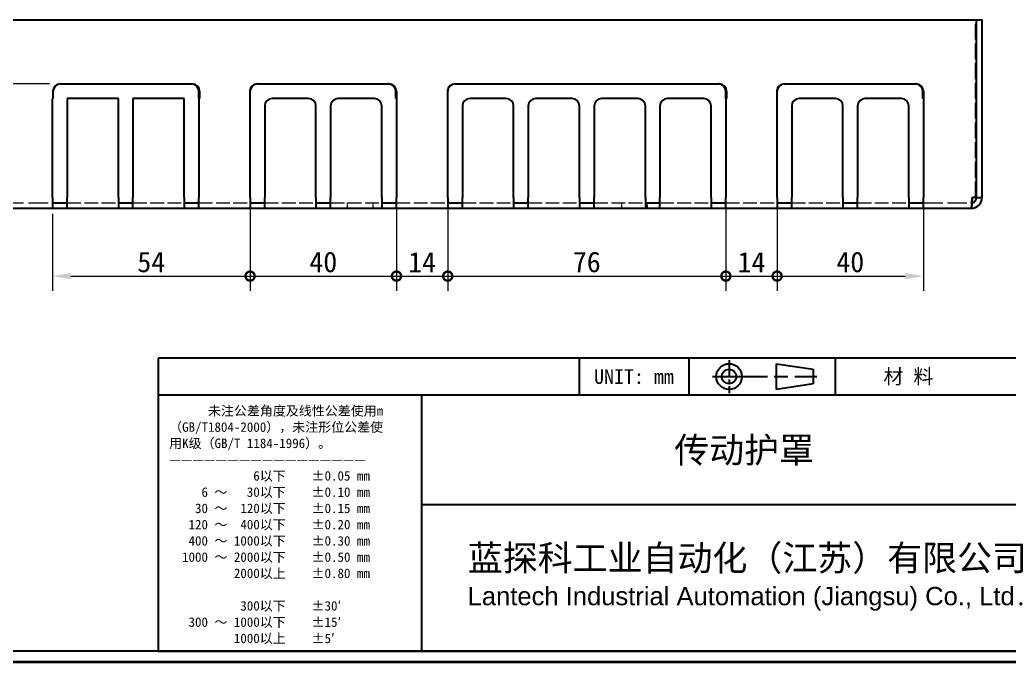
# Model space of a CAD drawing. Header units: millimetres. Extents: x 12 to 663, y 11 to 409.
# Drawn here: x 172.2 to 442.5, y 11 to 186.4 of the extents above; entities that cross this region are included whole.
import ezdxf
from ezdxf.enums import TextEntityAlignment as Align

# ---------------------------------------------------------------- set-up
doc = ezdxf.new("R2010")
doc.units = ezdxf.units.MM
doc.header["$LTSCALE"] = 2
doc.linetypes.add('CHAIN', pattern=[0.3543, 0.2362, -0.0295, 0.0591, -0.0295])
doc.linetypes.add('DASHED', pattern=[0.2067, 0.1654, -0.0413])
for name, color, linetype, lineweight in [('1', 7, 'Continuous', 18), ('可见 (ISO)', 7, 'Continuous', 25), ('图框 (ISO)', 7, 'Continuous', 35), ('标题 (ISO)', 7, 'Continuous', 25)]:
    doc.layers.add(name, color=color, linetype=linetype, lineweight=lineweight)
doc.layers.add('尺寸 (ISO)', color=7, linetype='Continuous', lineweight=18, true_color=0x008000)
doc.layers.add('隐藏 (ISO)', color=5, linetype='DASHED', lineweight=18, true_color=0x0000ff)
doc.styles.add('文本样式164', font='SimSun.ttf')
doc.styles.add('文本样式165', font='SimSun.ttf')
doc.styles.add('文本样式74', font='SimSun.ttf')
doc.styles.add('最新国标', font='simfang.ttf')
doc.styles.add('注释文本 (ISO)', font='simfang.ttf')
doc.dimstyles.new('默认 (GB)', dxfattribs={"dimscale": 2, "dimtxt": 2.8, "dimasz": 2.5, "dimexe": 2, "dimexo": 1.5, "dimgap": 0.5, "dimtad": 1, "dimtoh": 1, "dimdsep": 46, "dimtxsty": '最新国标', "dimcen": 0.09, "dimdle": 10, "dimclrd": 256, "dimclre": 256, "dimclrt": 256, "dimaunit": 1, "dimadec": 3, "dimazin": 2, "dimtfac": 0.535714, "dimtdec": 3, "dimtmove": 0, "dimatfit": 3, "dimfxl": 0, "dimtolj": 1, "dimlwd": -1, "dimlwe": -1, "dimarcsym": 0})

# ---------------------------------------------------------------- blocks, each defined once
blk = doc.blocks.new('图框 最新国标')
at = {"layer": '图框 (ISO)', "color": 7, "linetype": 'Continuous', "lineweight": 25}
for q in [(6, 7), (18, 7)]:
    blk.add_line((290, 7), q, dxfattribs=at)
at = {"layer": '图框 (ISO)'}
blk.add_line((291.5, 5.5), (6, 5.5), dxfattribs=at)
at = {"layer": '图框 (ISO)', "style": '文本样式74'}
blk.add_attdef('零件代号_001', (42.7, 200.25), '', height=2.5, rotation=180, dxfattribs=at)
blk = doc.blocks.new('标题栏 最新国标')
at = {"layer": '标题 (ISO)'}
for p, q in [((381.98, -183.84), (196.98, -183.84)), ((196.98, -183.84), (196.98, -223.84)), ((254.48, -183.84), (254.48, -188.84)), ((269.48, -183.84), (269.48, -188.84)), ((281.48, -188.09), (281.48, -184.59)), ((281.48, -184.59), (286.48, -185.34)), ((289.48, -183.84), (289.48, -188.84)), ((286.48, -185.34), (286.48, -187.34)), ((286.48, -187.34), (281.48, -188.09)), ((196.98, -188.84), (381.98, -188.84)), ((232.98, -188.84), (232.98, -223.84)), ((321.98, -203.84), (232.98, -203.84)), ((196.98, -223.84), (381.98, -223.84)), ((383.48, -225.34), (196.98, -225.34))]:
    blk.add_line(p, q, dxfattribs=at)
at = {"layer": '标题 (ISO)', "linetype": 'CHAIN', "ltscale": 5.000333}
blk.add_line((274.98, -184.09), (274.98, -188.59), dxfattribs=at)
at = {"layer": '标题 (ISO)', "linetype": 'CHAIN', "ltscale": 15.834605}
blk.add_line((272.73, -186.34), (286.98, -186.34), dxfattribs=at)
at = {"layer": '标题 (ISO)'}
for radius in [1.75, 1]:
    blk.add_circle((274.98, -186.34), radius, dxfattribs=at)
at = {"layer": '1', "style": '文本样式164'}
for s, p in [('材 料', (299.48, -186.34)), ('UNIT: mm', (261.98, -186.34))]:
    blk.add_text(s, height=2, dxfattribs=at).set_placement(p, align=Align.MIDDLE_CENTER)
at = {"layer": '标题 (ISO)', "style": '注释文本 (ISO)'}
for s, insert, char_height, attachment_point, line_spacing_factor in [('\\fSimSun|b0|i0;{\\H1.3000;      未注公差角度及线性公差使用m\\P}\\fSimSun|b0|i0;{\\H1.3000;（GB/T1804-2000），未注形位公差使\\P}\\fSimSun|b0|i0;{\\H1.3000;用K级（GB/T 1184-1996）。\\P}\\fSimSun|b0|i0;{\\H1.3000;—————————————————\\P}\\fSimSun|b0|i0;{\\H1.3000;             6以下    ±0.05 mm\\P}\\fSimSun|b0|i0;{\\H1.3000;     6 ～   30以下    ±0.10 mm\\P}\\fSimSun|b0|i0;{\\H1.3000;    30 ～  120以下    ±0.15 mm\\P}\\fSimSun|b0|i0;{\\H1.3000;   120 ～  400以下    ±0.20 mm\\P}\\fSimSun|b0|i0;{\\H1.3000;   400 ～ 1000以下    ±0.30 mm\\P}\\fSimSun|b0|i0;{\\H1.3000;  1000 ～ 2000以下    ±0.50 mm\\P}\\fSimSun|b0|i0;{\\H1.3000;          2000以上    ±0.80 mm\\P}\\fSimSun|b0|i0;{\\H1.3000;\\P}\\fSimSun|b0|i0;{\\H1.3000;           300以下    ±30′\\P}\\fSimSun|b0|i0;{\\H1.3000;   300 ～ 1000以下    ±15′\\P}\\fSimSun|b0|i0;{\\H1.3000;          1000以上    ±5′}', (198.48, -206.63), 1.3, 4, 1.023913), ('{\\fMicrosoft YaHei|b0|i0|c134|p34;\\H1.75x;蓝探科工业自动化（江苏）有限公司\\P\\fArial|b0|i0|c0|p34;\\H0.71429x;Lantech Industrial Automation (Jiangsu) Co., Ltd\\fFangSong|b0|i0|c134|p49;.\\H1.15195x; }', (277.48, -213.84), 2, 5, 0.978695)]:
    blk.add_mtext(s, dxfattribs=dict(at, insert=insert, char_height=char_height, attachment_point=attachment_point, line_spacing_factor=line_spacing_factor))
at = {"layer": '标题 (ISO)'}
for tag, p, height, style in [('材料_001', (320.09, -187.33), 2, '注释文本 (ISO)'), ('设计人_001', (354.32, -192.33), 2, '注释文本 (ISO)'), ('库存编号_001', (267.49, -198.12), 3.5, '文本样式165'), ('设计人_001', (354.32, -197.33), 2, '注释文本 (ISO)'), ('视图比例_001', (339.26, -202.33), 2, '注释文本 (ISO)'), ('质量\\P3;_001', (367.12, -202.16), 2, '注释文本 (ISO)'), ('零件代号_001', (347.9, -215.59), 3.5, '文本样式165')]:
    blk.add_attdef(tag, p, '', height=height, dxfattribs=dict(at, style=style))
blk = doc.blocks.new('*D10')
at = {"layer": 'Defpoints', "color": 0, "transparency": 16777216}
for p in [(118.01, 186.43), (167.33, 186.43), (239.12, 134.93)]:
    blk.add_point(p, dxfattribs=at)
at = {"layer": '尺寸 (ISO)', "color": 116, "true_color": 0x00803f, "transparency": 16777216}
for p, q in [((164.33, 186.43), (114.01, 186.43)), ((118.01, 139.93), (118.01, 181.43)), ((236.12, 134.93), (114.01, 134.93))]:
    blk.add_line(p, q, dxfattribs=at)
for points in [[(117.18, 181.43), (118.84, 181.43), (118.01, 186.43)], [(117.18, 139.93), (118.84, 139.93), (118.01, 134.93)]]:
    blk.add_solid(points, dxfattribs=at)
at = {"layer": '尺寸 (ISO)', "transparency": 16777216, "insert": (114.16, 160.68), "char_height": 5.6, "attachment_point": 5, "rotation": 90, "style": '最新国标'}
blk.add_mtext('\\A1;51.5', dxfattribs=at)
blk = doc.blocks.new('*D11')
at = {"layer": 'Defpoints', "color": 0, "transparency": 16777216}
for p in [(167.33, 186.43), (137.75, 168.93), (183.3, 168.93)]:
    blk.add_point(p, dxfattribs=at)
at = {"layer": '尺寸 (ISO)', "color": 116, "true_color": 0x00803f, "transparency": 16777216}
for p, q in [((164.33, 186.43), (133.75, 186.43)), ((137.75, 181.43), (137.75, 173.93)), ((180.3, 168.93), (133.75, 168.93)), ((137.75, 168.93), (137.75, 145.66))]:
    blk.add_line(p, q, dxfattribs=at)
for points in [[(136.91, 181.43), (138.58, 181.43), (137.75, 186.43)], [(136.91, 173.93), (138.58, 173.93), (137.75, 168.93)]]:
    blk.add_solid(points, dxfattribs=at)
at = {"layer": '尺寸 (ISO)', "transparency": 16777216, "insert": (133.9, 154.13), "char_height": 5.6, "attachment_point": 5, "rotation": 90, "style": '最新国标'}
blk.add_mtext('\\A1;17.5', dxfattribs=at)
blk = doc.blocks.new('_DotSmall')
at = {"color": 0, "linetype": 'ByBlock', "const_width": 0.5}
blk.add_lwpolyline([(-0.0625, 0, 1), (0.0625, 0, 1)], format="xyb", close=True, dxfattribs=at)
blk = doc.blocks.new('*D12')
at = {"layer": 'Defpoints', "color": 0, "transparency": 16777216}
for p in [(235.12, 137.93), (181.12, 136.43), (235.12, 116.43)]:
    blk.add_point(p, dxfattribs=at)
at = {"layer": '尺寸 (ISO)', "color": 116, "true_color": 0x00803f, "transparency": 16777216}
for p, q in [((181.12, 133.43), (181.12, 112.43)), ((235.12, 134.93), (235.12, 112.43)), ((186.12, 116.43), (235.12, 116.43))]:
    blk.add_line(p, q, dxfattribs=at)
blk.add_solid([(186.12, 117.26), (186.12, 115.59), (181.12, 116.43)], dxfattribs=at)
at = {"layer": '尺寸 (ISO)', "color": 116, "true_color": 0x00803f, "transparency": 16777216, "xscale": 5, "yscale": 5, "zscale": 5}
blk.add_blockref('_DotSmall', (235.12, 116.43), dxfattribs=at)
at = {"layer": '尺寸 (ISO)', "transparency": 16777216, "insert": (208.12, 120.26), "char_height": 5.6, "attachment_point": 5, "style": '最新国标'}
blk.add_mtext('\\A1;54', dxfattribs=at)
blk = doc.blocks.new('*D14')
at = {"layer": 'Defpoints', "color": 0, "transparency": 16777216}
for p in [(235.12, 137.93), (275.12, 137.93), (275.12, 116.43)]:
    blk.add_point(p, dxfattribs=at)
at = {"layer": '尺寸 (ISO)', "color": 116, "true_color": 0x00803f, "transparency": 16777216}
for p, q in [((235.12, 134.93), (235.12, 112.43)), ((275.12, 134.93), (275.12, 112.43)), ((235.12, 116.43), (275.12, 116.43))]:
    blk.add_line(p, q, dxfattribs=at)
at = {"layer": '尺寸 (ISO)', "color": 116, "true_color": 0x00803f, "transparency": 16777216, "xscale": 5, "yscale": 5, "zscale": 5, "rotation": 180}
blk.add_blockref('_DotSmall', (235.12, 116.43), dxfattribs=at)
at = {"layer": '尺寸 (ISO)', "color": 116, "true_color": 0x00803f, "transparency": 16777216, "xscale": 5, "yscale": 5, "zscale": 5}
blk.add_blockref('_DotSmall', (275.12, 116.43), dxfattribs=at)
at = {"layer": '尺寸 (ISO)', "transparency": 16777216, "insert": (255.12, 120.26), "char_height": 5.6, "attachment_point": 5, "style": '最新国标'}
blk.add_mtext('\\A1;40', dxfattribs=at)
blk = doc.blocks.new('*D15')
at = {"layer": 'Defpoints', "color": 0, "transparency": 16777216}
for p in [(289.12, 137.93), (365.12, 137.93), (365.12, 116.43)]:
    blk.add_point(p, dxfattribs=at)
at = {"layer": '尺寸 (ISO)', "color": 116, "true_color": 0x00803f, "transparency": 16777216}
for p, q in [((289.12, 134.93), (289.12, 112.43)), ((365.12, 134.93), (365.12, 112.43)), ((289.12, 116.43), (365.12, 116.43))]:
    blk.add_line(p, q, dxfattribs=at)
at = {"layer": '尺寸 (ISO)', "color": 116, "true_color": 0x00803f, "transparency": 16777216, "xscale": 5, "yscale": 5, "zscale": 5, "rotation": 180}
blk.add_blockref('_DotSmall', (289.12, 116.43), dxfattribs=at)
at = {"layer": '尺寸 (ISO)', "color": 116, "true_color": 0x00803f, "transparency": 16777216, "xscale": 5, "yscale": 5, "zscale": 5}
blk.add_blockref('_DotSmall', (365.12, 116.43), dxfattribs=at)
at = {"layer": '尺寸 (ISO)', "transparency": 16777216, "insert": (327.12, 120.26), "char_height": 5.6, "attachment_point": 5, "style": '最新国标'}
blk.add_mtext('\\A1;76', dxfattribs=at)
blk = doc.blocks.new('*D16')
at = {"layer": 'Defpoints', "color": 0, "transparency": 16777216}
for p in [(275.12, 137.93), (289.12, 137.93), (289.12, 116.43)]:
    blk.add_point(p, dxfattribs=at)
at = {"layer": '尺寸 (ISO)', "color": 116, "true_color": 0x00803f, "transparency": 16777216}
for p, q in [((275.12, 134.93), (275.12, 112.43)), ((289.12, 134.93), (289.12, 112.43)), ((275.12, 116.43), (289.12, 116.43))]:
    blk.add_line(p, q, dxfattribs=at)
at = {"layer": '尺寸 (ISO)', "color": 116, "true_color": 0x00803f, "transparency": 16777216, "xscale": 5, "yscale": 5, "zscale": 5}
blk.add_blockref('_DotSmall', (275.12, 116.43), dxfattribs=at)
at = {"layer": '尺寸 (ISO)', "color": 116, "true_color": 0x00803f, "transparency": 16777216, "xscale": 5, "yscale": 5, "zscale": 5, "rotation": 180}
blk.add_blockref('_DotSmall', (289.12, 116.43), dxfattribs=at)
at = {"layer": '尺寸 (ISO)', "transparency": 16777216, "insert": (282.12, 120.23), "char_height": 5.6, "attachment_point": 5, "style": '最新国标'}
blk.add_mtext('\\A1;14', dxfattribs=at)
blk = doc.blocks.new('*D17')
at = {"layer": 'Defpoints', "color": 0, "transparency": 16777216}
for p in [(365.12, 137.93), (379.12, 137.93), (379.12, 116.43)]:
    blk.add_point(p, dxfattribs=at)
at = {"layer": '尺寸 (ISO)', "color": 116, "true_color": 0x00803f, "transparency": 16777216}
for p, q in [((365.12, 134.93), (365.12, 112.43)), ((379.12, 134.93), (379.12, 112.43)), ((365.12, 116.43), (379.12, 116.43))]:
    blk.add_line(p, q, dxfattribs=at)
at = {"layer": '尺寸 (ISO)', "color": 116, "true_color": 0x00803f, "transparency": 16777216, "xscale": 5, "yscale": 5, "zscale": 5}
blk.add_blockref('_DotSmall', (365.12, 116.43), dxfattribs=at)
at = {"layer": '尺寸 (ISO)', "color": 116, "true_color": 0x00803f, "transparency": 16777216, "xscale": 5, "yscale": 5, "zscale": 5, "rotation": 180}
blk.add_blockref('_DotSmall', (379.12, 116.43), dxfattribs=at)
at = {"layer": '尺寸 (ISO)', "transparency": 16777216, "insert": (372.12, 120.23), "char_height": 5.6, "attachment_point": 5, "style": '最新国标'}
blk.add_mtext('\\A1;14', dxfattribs=at)
blk = doc.blocks.new('*D18')
at = {"layer": 'Defpoints', "color": 0, "transparency": 16777216}
for p in [(379.12, 137.93), (419.12, 137.93), (419.12, 116.43)]:
    blk.add_point(p, dxfattribs=at)
at = {"layer": '尺寸 (ISO)', "color": 116, "true_color": 0x00803f, "transparency": 16777216}
for p, q in [((379.12, 134.93), (379.12, 112.43)), ((419.12, 134.93), (419.12, 112.43)), ((379.12, 116.43), (414.12, 116.43))]:
    blk.add_line(p, q, dxfattribs=at)
blk.add_solid([(414.12, 117.26), (414.12, 115.59), (419.12, 116.43)], dxfattribs=at)
at = {"layer": '尺寸 (ISO)', "color": 116, "true_color": 0x00803f, "transparency": 16777216, "xscale": 5, "yscale": 5, "zscale": 5, "rotation": 180}
blk.add_blockref('_DotSmall', (379.12, 116.43), dxfattribs=at)
at = {"layer": '尺寸 (ISO)', "transparency": 16777216, "insert": (399.12, 120.26), "char_height": 5.6, "attachment_point": 5, "style": '最新国标'}
blk.add_mtext('\\A1;40', dxfattribs=at)

msp = doc.modelspace()

# ---------------------------------------------------------------- linework, layer by layer
at = {"layer": '可见 (ISO)'}
for p, q in [((167.332, 186.425), (433.486, 186.425)), ((433.486, 186.425), (433.486, 137.925)), ((433.62, 137.925), (433.62, 186.425)), ((433.62, 186.425), (435.12, 186.425)), ((435.12, 137.925), (435.12, 186.425)), ((183.299, 168.925), (219.333, 168.925)), ((237.103, 168.925), (273.137, 168.925)), ((291.103, 168.925), (363.333, 168.925)), ((381.103, 168.925), (417.137, 168.925)), ((181.12, 137.925), (181.12, 164.925)), ((181.12, 164.925), (181.316, 164.925)), ((181.316, 164.925), (181.316, 166.925)), ((199.12, 164.925), (185.12, 164.925)), ((185.12, 164.925), (185.12, 137.925)), ((199.12, 137.925), (199.12, 164.925)), ((217.12, 164.925), (203.12, 164.925)), ((203.12, 164.925), (203.12, 137.925)), ((217.12, 137.925), (217.12, 164.925)), ((221.12, 164.925), (221.12, 166.925)), ((221.316, 164.925), (221.12, 164.925)), ((221.12, 164.925), (221.12, 137.925)), ((221.316, 166.925), (221.316, 164.925)), ((235.12, 164.925), (235.12, 166.925)), ((235.12, 137.925), (235.12, 164.925)), ((251.12, 164.925), (241.12, 164.925)), ((269.12, 164.925), (259.12, 164.925)), ((274.924, 164.925), (274.924, 166.925)), ((275.12, 164.925), (274.924, 164.925)), ((275.12, 166.925), (275.12, 164.925)), ((275.12, 164.925), (275.12, 137.925)), ((289.12, 164.925), (289.12, 166.925)), ((289.12, 137.925), (289.12, 164.925)), ((305.12, 164.925), (295.12, 164.925)), ((323.12, 164.925), (313.12, 164.925)), ((341.12, 164.925), (331.12, 164.925)), ((359.12, 164.925), (349.12, 164.925)), ((365.12, 164.925), (365.12, 166.925)), ((365.316, 164.925), (365.12, 164.925)), ((365.12, 164.925), (365.12, 137.925)), ((365.316, 166.925), (365.316, 164.925)), ((379.12, 164.925), (379.12, 166.925)), ((379.12, 137.925), (379.12, 164.925)), ((395.12, 164.925), (385.12, 164.925)), ((413.12, 164.925), (403.12, 164.925)), ((418.924, 164.925), (418.924, 166.925)), ((419.12, 164.925), (418.924, 164.925)), ((419.12, 166.925), (419.12, 164.925)), ((419.12, 164.925), (419.12, 137.925)), ((239.12, 162.925), (239.12, 137.925)), ((253.12, 137.925), (253.12, 162.925)), ((257.12, 162.925), (257.12, 137.925)), ((271.12, 137.925), (271.12, 162.925)), ((293.12, 162.925), (293.12, 137.925)), ((307.12, 137.925), (307.12, 162.925)), ((311.12, 162.925), (311.12, 137.925)), ((325.12, 137.925), (325.12, 162.925)), ((329.12, 162.925), (329.12, 137.925)), ((343.12, 137.925), (343.12, 162.925)), ((347.12, 162.925), (347.12, 137.925)), ((361.12, 137.925), (361.12, 162.925)), ((383.12, 162.925), (383.12, 137.925)), ((397.12, 137.925), (397.12, 162.925)), ((401.12, 162.925), (401.12, 137.925)), ((415.12, 137.925), (415.12, 162.925)), ((181.12, 137.925), (181.12, 134.925)), ((185.12, 134.925), (185.12, 137.925)), ((199.12, 137.925), (199.12, 134.925)), ((203.12, 134.925), (203.12, 137.925)), ((217.12, 137.925), (217.12, 134.925)), ((221.12, 134.925), (221.12, 137.925)), ((235.12, 137.925), (235.12, 134.925)), ((239.12, 134.925), (239.12, 137.925)), ((253.12, 137.925), (253.12, 134.925)), ((257.12, 134.925), (257.12, 137.925)), ((271.12, 137.925), (271.12, 134.925)), ((275.12, 134.925), (275.12, 137.925)), ((289.12, 137.925), (289.12, 134.925)), ((293.12, 134.925), (293.12, 137.925)), ((307.12, 137.925), (307.12, 134.925)), ((311.12, 134.925), (311.12, 137.925)), ((325.12, 137.925), (325.12, 134.925)), ((329.12, 134.925), (329.12, 137.925)), ((343.12, 137.925), (343.12, 134.925)), ((347.12, 134.925), (347.12, 137.925)), ((361.12, 137.925), (361.12, 134.925)), ((365.12, 134.925), (365.12, 137.925)), ((379.12, 137.925), (379.12, 134.925)), ((383.12, 134.925), (383.12, 137.925)), ((397.12, 137.925), (397.12, 134.925)), ((401.12, 134.925), (401.12, 137.925)), ((415.12, 137.925), (415.12, 134.925)), ((419.12, 134.925), (419.12, 137.925)), ((433.486, 137.925), (432.512, 137.925)), ((433.62, 137.925), (435.12, 137.925)), ((181.12, 136.425), (185.12, 136.425)), ((199.12, 136.425), (203.12, 136.425)), ((217.12, 136.425), (221.12, 136.425)), ((235.12, 136.425), (239.12, 136.425)), ((253.12, 136.425), (257.12, 136.425)), ((271.12, 136.425), (275.12, 136.425)), ((289.12, 136.425), (293.12, 136.425)), ((307.12, 136.425), (311.12, 136.425)), ((325.12, 136.425), (329.12, 136.425)), ((343.12, 136.425), (347.12, 136.425)), ((361.12, 136.425), (365.12, 136.425)), ((379.12, 136.425), (383.12, 136.425)), ((397.12, 136.425), (401.12, 136.425)), ((415.12, 136.425), (419.12, 136.425)), ((181.12, 134.925), (167.864, 134.925)), ((185.12, 134.925), (181.12, 134.925)), ((199.12, 134.925), (185.12, 134.925)), ((203.12, 134.925), (199.12, 134.925)), ((217.12, 134.925), (203.12, 134.925)), ((221.12, 134.925), (217.12, 134.925)), ((235.12, 134.925), (221.12, 134.925)), ((239.12, 134.925), (235.12, 134.925)), ((253.12, 134.925), (239.12, 134.925)), ((257.12, 134.925), (253.12, 134.925)), ((271.12, 134.925), (257.12, 134.925)), ((275.12, 134.925), (271.12, 134.925)), ((289.12, 134.925), (275.12, 134.925)), ((293.12, 134.925), (289.12, 134.925)), ((307.12, 134.925), (293.12, 134.925)), ((311.12, 134.925), (307.12, 134.925)), ((325.12, 134.925), (311.12, 134.925)), ((329.12, 134.925), (325.12, 134.925)), ((343.12, 134.925), (329.12, 134.925)), ((347.12, 134.925), (343.12, 134.925)), ((361.12, 134.925), (347.12, 134.925)), ((365.12, 134.925), (361.12, 134.925)), ((379.12, 134.925), (365.12, 134.925)), ((383.12, 134.925), (379.12, 134.925)), ((397.12, 134.925), (383.12, 134.925)), ((401.12, 134.925), (397.12, 134.925)), ((415.12, 134.925), (401.12, 134.925)), ((419.12, 134.925), (415.12, 134.925)), ((432.12, 134.925), (419.12, 134.925))]:
    msp.add_line(p, q, dxfattribs=at)
for centre, radius, start, end in [((241.12, 162.925), 2, 90, 180), ((251.12, 162.925), 2, 0, 90), ((259.12, 162.925), 2, 90, 180), ((269.12, 162.925), 2, 0, 90), ((295.12, 162.925), 2, 90, 180), ((305.12, 162.925), 2, 0, 90), ((313.12, 162.925), 2, 90, 180), ((323.12, 162.925), 2, 0, 90), ((331.12, 162.925), 2, 90, 180), ((341.12, 162.925), 2, 0, 90), ((349.12, 162.925), 2, 90, 180), ((359.12, 162.925), 2, 0, 90), ((385.12, 162.925), 2, 90, 180), ((395.12, 162.925), 2, 0, 90), ((403.12, 162.925), 2, 90, 180), ((413.12, 162.925), 2, 0, 90), ((432.12, 137.925), 3, 270, 0), ((432.12, 137.925), 1.5, 283.18105, 0)]:
    msp.add_arc(centre, radius, start, end, dxfattribs=at)
for centre, major_axis, ratio, start_param, end_param in [((183.299, 166.925), (0, 2), 0.9914449, 0, 1.5707963), ((219.137, 166.925), (0, 2), 0.9914449, 4.712389, 6.2831853), ((219.333, 166.925), (0, 2), 0.9914449, 4.712389, 6.2831853), ((237.103, 166.925), (0, 2), 0.9914449, 0, 1.5707963), ((272.941, 166.925), (0, 2), 0.9914449, 4.712389, 6.2831853), ((273.137, 166.925), (0, 2), 0.9914449, 4.712389, 6.2831853), ((291.103, 166.925), (0, 2), 0.9914449, 0, 1.5707963), ((363.137, 166.925), (0, 2), 0.9914449, 4.712389, 6.2831853), ((363.333, 166.925), (0, 2), 0.9914449, 4.712389, 6.2831853), ((381.103, 166.925), (0, 2), 0.9914449, 0, 1.5707963), ((416.941, 166.925), (0, 2), 0.9914449, 4.712389, 6.2831853), ((417.137, 166.925), (0, 2), 0.9914449, 4.712389, 6.2831853), ((432.12, 137.925), (0, -3), 0.1305262, 0, 1.5707963)]:
    msp.add_ellipse(centre, major_axis=major_axis, ratio=ratio, start_param=start_param, end_param=end_param, dxfattribs=at)
at = {"layer": '隐藏 (ISO)', "ltscale": 13.035532}
msp.add_line((433.29, 137.925), (433.29, 186.425), dxfattribs=at)
at = {"layer": '隐藏 (ISO)', "ltscale": 1.428422}
for p, q in [((183.103, 168.925), (183.299, 168.925)), ((236.907, 168.925), (237.103, 168.925)), ((290.907, 168.925), (291.103, 168.925)), ((380.907, 168.925), (381.103, 168.925)), ((235.12, 164.925), (234.924, 164.925)), ((289.12, 164.925), (288.924, 164.925)), ((379.12, 164.925), (378.924, 164.925)), ((432.316, 137.925), (432.512, 137.925)), ((261.62, 136.425), (261.62, 134.925)), ((268.62, 136.425), (268.62, 134.925)), ((336.62, 136.425), (336.62, 134.925)), ((343.62, 136.425), (343.62, 134.925)), ((432.12, 136.425), (432.12, 134.925))]:
    msp.add_line(p, q, dxfattribs=at)
at = {"layer": '隐藏 (ISO)', "ltscale": 1.904597}
for p, q in [((181.12, 166.925), (181.12, 164.925)), ((234.924, 166.925), (234.924, 164.925)), ((288.924, 166.925), (288.924, 164.925)), ((378.924, 166.925), (378.924, 164.925))]:
    msp.add_line(p, q, dxfattribs=at)
at = {"layer": '隐藏 (ISO)', "ltscale": 16.170946}
msp.add_line((167.864, 136.425), (181.12, 136.425), dxfattribs=at)
at = {"layer": '隐藏 (ISO)', "ltscale": 11.38591}
for p, q in [((185.12, 136.425), (199.12, 136.425)), ((203.12, 136.425), (217.12, 136.425)), ((221.12, 136.425), (235.12, 136.425)), ((239.12, 136.425), (253.12, 136.425)), ((257.12, 136.425), (271.12, 136.425)), ((275.12, 136.425), (289.12, 136.425)), ((293.12, 136.425), (307.12, 136.425)), ((311.12, 136.425), (325.12, 136.425)), ((329.12, 136.425), (343.12, 136.425)), ((347.12, 136.425), (361.12, 136.425)), ((365.12, 136.425), (379.12, 136.425)), ((383.12, 136.425), (397.12, 136.425)), ((401.12, 136.425), (415.12, 136.425))]:
    msp.add_line(p, q, dxfattribs=at)
at = {"layer": '隐藏 (ISO)', "ltscale": 15.858946}
msp.add_line((419.12, 136.425), (432.12, 136.425), dxfattribs=at)
at = {"layer": '隐藏 (ISO)', "ltscale": 0.328535}
msp.add_arc((432.12, 137.925), 1.5, 270, 283.18105, dxfattribs=at)
at = {"layer": '隐藏 (ISO)', "ltscale": 2.991791}
for centre in [(183.103, 166.925), (236.907, 166.925), (290.907, 166.925), (380.907, 166.925)]:
    msp.add_ellipse(centre, major_axis=(0, 2), ratio=0.9914449, start_param=0, end_param=1.5707963, dxfattribs=at)
at = {"layer": '隐藏 (ISO)', "ltscale": 2.243818}
msp.add_ellipse((432.12, 137.925), major_axis=(0, -1.5), ratio=0.1305262, start_param=0, end_param=1.5707963, dxfattribs=at)

# ---------------------------------------------------------------- block references
at = {"xscale": 2, "yscale": 2, "zscale": 2}
msp.add_blockref('图框 最新国标', (0, 0), dxfattribs=at)
ref = msp.add_blockref('标题栏 最新国标', (-183.965, 461.689), dxfattribs=dict(xscale=2, yscale=2, zscale=2))
ref.add_attrib('库存编号_001', '传动护罩', (351.017, 65.441), dxfattribs={"layer": '标题 (ISO)', "height": 7, "style": '文本样式165'})

# ---------------------------------------------------------------- dimensions: what is measured, and where the dimension line sits
at = {"layer": '尺寸 (ISO)', "color": 116, "true_color": 0x00803f}
for base, p1, p2, angle, override, picture, middle in [((118.009, 186.425), (239.12, 134.925), (167.332, 186.425), 90, {"dimgap": 0.5, "dimtoh": 0, "dimdec": 2, "dimsah": 1, "dimtol": 0, "dimlim": 0, "dimtp": 0, "dimtm": 0, "dimtdec": 3, "dimtofl": 0, "dimatfit": 1}, '*D10', (118.009, 160.675)), ((137.748, 168.925), (167.332, 186.425), (183.299, 168.925), 90, {"dimgap": 0.5, "dimtoh": 0, "dimdec": 2, "dimsah": 1, "dimtol": 0, "dimlim": 0, "dimtp": 0, "dimtm": 0, "dimtdec": 3, "dimtofl": 0, "dimatfit": 2}, '*D11', (137.748, 154.129)), ((235.12, 116.425), (181.12, 136.425), (235.12, 137.925), 180, {"dimgap": 0.5, "dimtoh": 0, "dimdec": 2, "dimblk2": 'DotSmall', "dimsah": 1, "dimdle": 0, "dimtol": 0, "dimlim": 0, "dimtp": 0, "dimtm": 0, "dimtdec": 3, "dimtofl": 0, "dimatfit": 1}, '*D12', (208.12, 116.425)), ((275.12, 116.425), (235.12, 137.925), (275.12, 137.925), 180, {"dimgap": 0.5, "dimtoh": 0, "dimdec": 2, "dimblk1": 'DotSmall', "dimblk2": 'DotSmall', "dimsah": 1, "dimdle": 0, "dimtol": 0, "dimlim": 0, "dimtp": 0, "dimtm": 0, "dimtdec": 3, "dimtofl": 0, "dimatfit": 1}, '*D14', (255.12, 116.425)), ((289.12, 116.425), (275.12, 137.925), (289.12, 137.925), 180, {"dimgap": 0.5, "dimtoh": 0, "dimdec": 2, "dimblk1": 'DotSmall', "dimblk2": 'DotSmall', "dimsah": 1, "dimdle": 0, "dimtol": 0, "dimlim": 0, "dimtp": 0, "dimtm": 0, "dimtdec": 3, "dimtofl": 0}, '*D16', (282.12, 116.425)), ((365.12, 116.425), (289.12, 137.925), (365.12, 137.925), 180, {"dimgap": 0.5, "dimtoh": 0, "dimdec": 2, "dimblk1": 'DotSmall', "dimblk2": 'DotSmall', "dimsah": 1, "dimdle": 0, "dimtol": 0, "dimlim": 0, "dimtp": 0, "dimtm": 0, "dimtdec": 3, "dimtofl": 0, "dimatfit": 1}, '*D15', (327.12, 116.425)), ((379.12, 116.425), (365.12, 137.925), (379.12, 137.925), 180, {"dimgap": 0.5, "dimtoh": 0, "dimdec": 2, "dimblk1": 'DotSmall', "dimblk2": 'DotSmall', "dimsah": 1, "dimdle": 0, "dimtol": 0, "dimlim": 0, "dimtp": 0, "dimtm": 0, "dimtdec": 3, "dimtofl": 0}, '*D17', (372.12, 116.425)), ((419.12, 116.425), (379.12, 137.925), (419.12, 137.925), 180, {"dimgap": 0.5, "dimtoh": 0, "dimdec": 2, "dimblk1": 'DotSmall', "dimsah": 1, "dimdle": 0, "dimtol": 0, "dimlim": 0, "dimtp": 0, "dimtm": 0, "dimtdec": 3, "dimtofl": 0, "dimatfit": 1}, '*D18', (399.12, 116.425))]:
    dim = msp.add_linear_dim(base=base, p1=p1, p2=p2, angle=angle, dimstyle='默认 (GB)', override=override, dxfattribs=at)
    dim.commit()
    dim.dimension.update_dxf_attribs({"geometry": picture, "text_midpoint": middle, "dimtype": 160})

doc.saveas('drawing.dxf')
